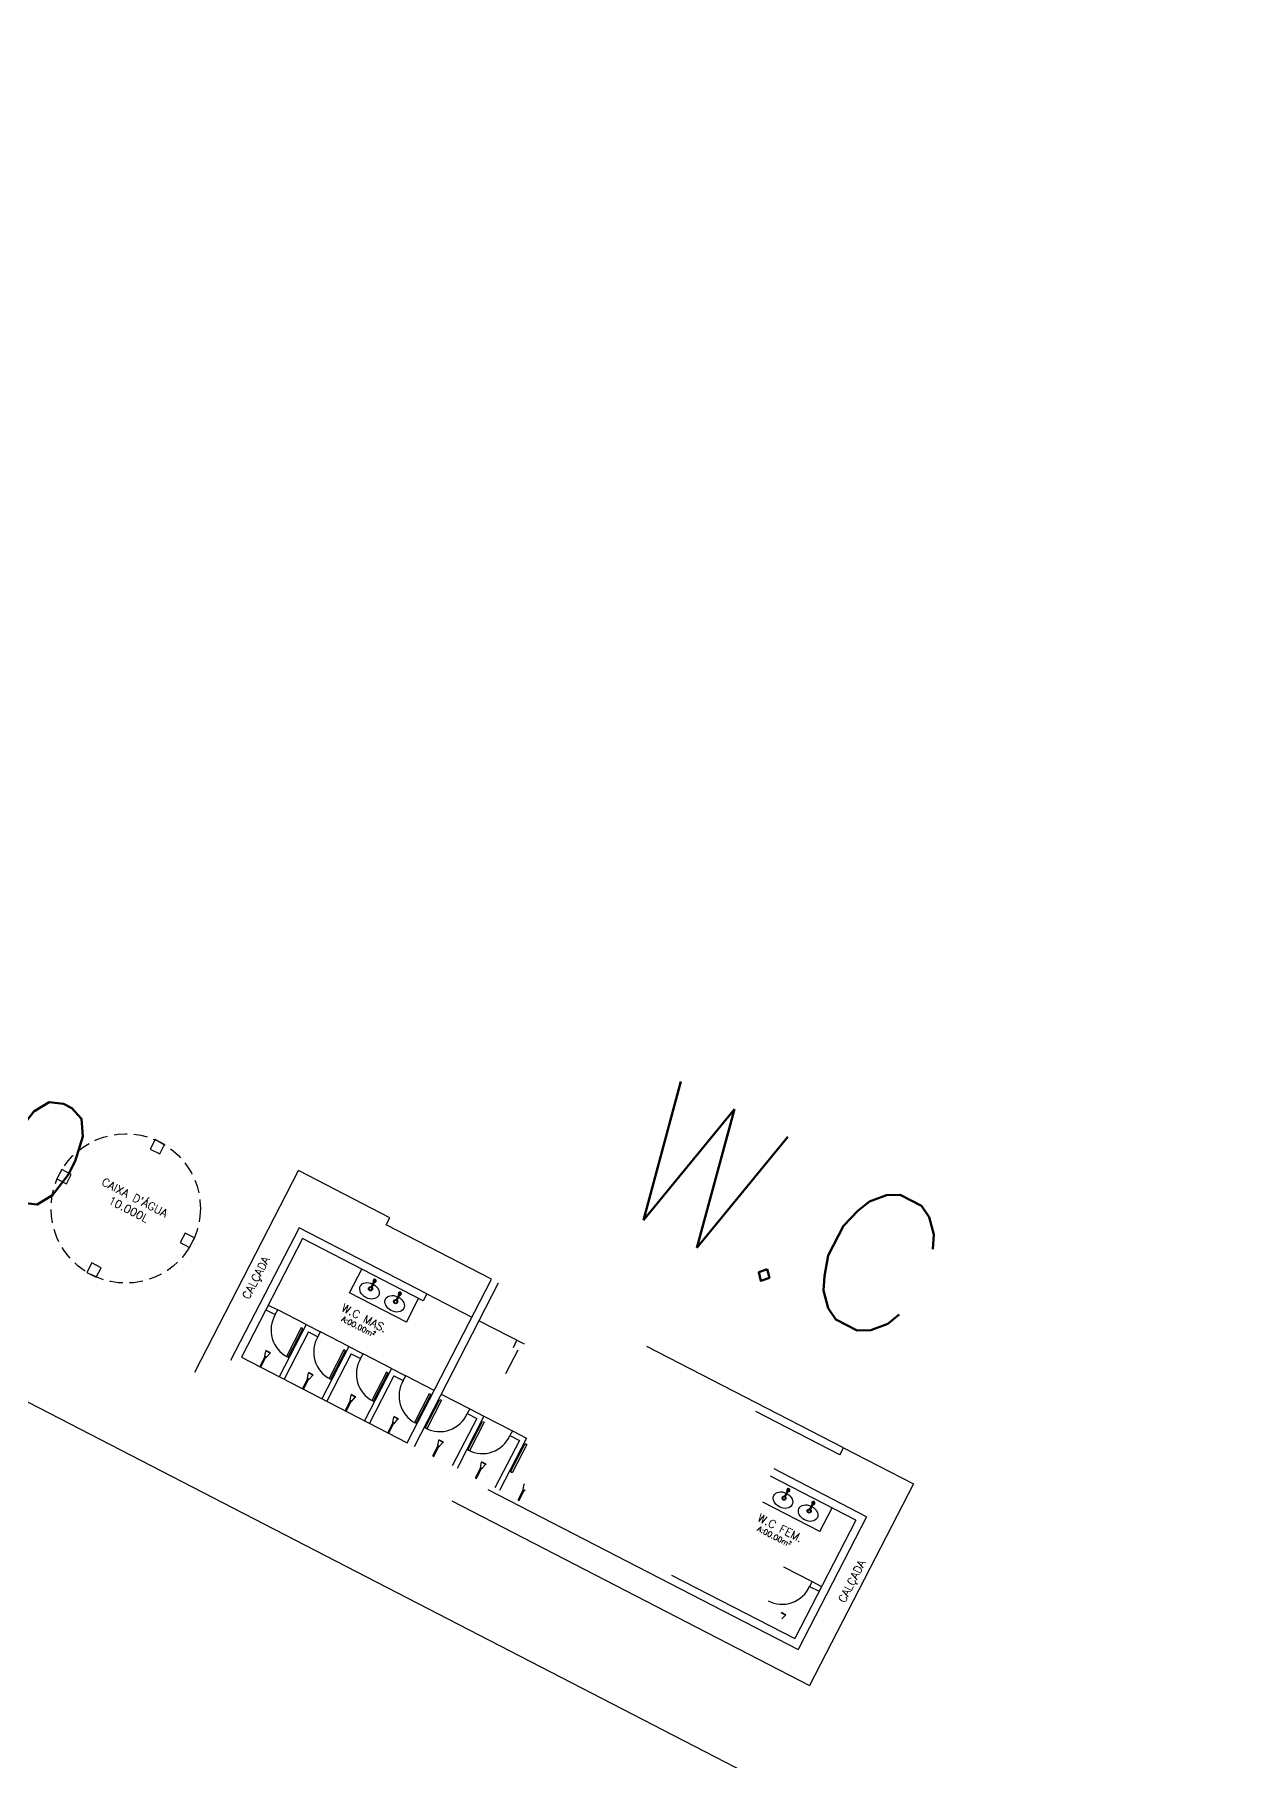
# Model space of a CAD drawing. Header units: millimetres. Extents: x 1111 to 2600, y -509 to -91.
# Drawn here: x 2444.68 to 2467.17, y -252.39 to -220.01 of the extents above; entities that cross this region are included whole.
import ezdxf

# ---------------------------------------------------------------- set-up
doc = ezdxf.new("R2010")
doc.units = ezdxf.units.MM
doc.header["$PDMODE"] = 35
doc.linetypes.add('HIDDEN', pattern=[0.375, 0.25, -0.125])
for name, color, linetype in [('ARQ-ALVENARIA', 4, 'Continuous'), ('ARQ-COTAS', 30, 'Continuous'), ('ARQ-PENA-02', 2, 'Continuous'), ('ARQ-PENA-FINA-CINZA', 8, 'Continuous'), ('ARQ-PROJ-01', 1, 'HIDDEN'), ('ARQ-PÇ-HIDROSSAN', 7, 'Continuous'), ('ARQ-TEXTO3', 3, 'Continuous'), ('TERRENO', 6, 'Continuous')]:
    doc.layers.add(name, color=color, linetype=linetype)
doc.styles.add('ROMANS', font='romans')
doc.styles.add('Romans_Anot', font='romans.shx')
doc.dimstyles.new('Escala 1-100', dxfattribs={"dimtxt": 0.2, "dimasz": 0.15, "dimexe": 0.1, "dimexo": 0.2, "dimgap": 0.15, "dimtad": 1, "dimzin": 4, "dimdsep": 46, "dimtxsty": 'Romans_Anot', "dimblk": 'OBLIQUE', "dimcen": 0.25, "dimclrd": 256, "dimclre": 256, "dimclrt": 2, "dimadec": 0, "dimazin": 0, "dimtfac": 1, "dimtix": 1, "dimtmove": 2, "dimatfit": 3, "dimfxl": 0, "dimlwd": -1, "dimlwe": -1, "dimarcsym": 0})
doc.dimstyles.new('Escala 1-1000', dxfattribs={"dimscale": 10, "dimtxt": 0.2, "dimasz": 0.15, "dimexe": 0.1, "dimexo": 0.2, "dimgap": 0.15, "dimtad": 1, "dimzin": 4, "dimdsep": 46, "dimtxsty": 'Romans_Anot', "dimblk": 'OBLIQUE', "dimcen": 0.25, "dimclrd": 256, "dimclre": 256, "dimclrt": 2, "dimadec": 0, "dimazin": 0, "dimtfac": 1, "dimtix": 1, "dimtmove": 2, "dimatfit": 3, "dimfxl": 0, "dimlwd": -1, "dimlwe": -1, "dimarcsym": 0})

# ---------------------------------------------------------------- blocks, each defined once
blk = doc.blocks.new('_Oblique')
at = {"color": 0, "linetype": 'ByBlock', "lineweight": -2}
blk.add_line((-0.5, -0.5), (0.5, 0.5), dxfattribs=at)
blk = doc.blocks.new('*D413')
at = {"layer": 'ARQ-COTAS', "transparency": 16777216}
for p, q in [((2459.061, -166.346), (2464.108, -172.063)), ((2388.48, -237.495), (2463.446, -171.313)), ((2384.095, -232.528), (2389.142, -238.245))]:
    blk.add_line(p, q, dxfattribs=at)
at = {"layer": 'DEFPOINTS', "color": 0, "transparency": 16777216}
for p in [(2457.737, -164.846), (2463.446, -171.313), (2382.771, -231.028)]:
    blk.add_point(p, dxfattribs=at)
at = {"layer": 'ARQ-COTAS', "transparency": 16777216, "xscale": 1.5, "yscale": 1.5, "zscale": 1.5}
for p, rotation in [((2463.446, -171.313), 41.43890348108829), ((2388.48, -237.495), 221.4389034810883)]:
    blk.add_blockref('_Oblique', p, dxfattribs=dict(at, rotation=rotation))
at = {"layer": 'ARQ-COTAS', "color": 2, "transparency": 16777216, "insert": (2424.309, -202.53), "char_height": 2, "attachment_point": 5, "rotation": 41.4389, "style": 'Romans_Anot'}
blk.add_mtext('100.00', dxfattribs=at)
blk = doc.blocks.new('*D418')
at = {"layer": 'ARQ-COTAS', "transparency": 16777216}
for p, q in [((2396.482, -220.873), (2485.37, -266.687)), ((2395.565, -222.651), (2396.024, -221.762)), ((2484.453, -268.465), (2484.911, -267.576))]:
    blk.add_line(p, q, dxfattribs=at)
at = {"layer": 'DEFPOINTS', "color": 0, "transparency": 16777216}
for p in [(2396.482, -220.873), (2485.37, -266.687), (2485.37, -266.687)]:
    blk.add_point(p, dxfattribs=at)
at = {"layer": 'ARQ-COTAS', "transparency": 16777216, "xscale": 1.5, "yscale": 1.5, "zscale": 1.5}
for p, rotation in [((2396.482, -220.873), 152.7326999590458), ((2485.37, -266.687), 332.7326999590458)]:
    blk.add_blockref('_Oblique', p, dxfattribs=dict(at, rotation=rotation))
at = {"layer": 'ARQ-COTAS', "color": 2, "transparency": 16777216, "insert": (2441.416, -239.219), "char_height": 2, "attachment_point": 5, "rotation": 332.7327, "style": 'Romans_Anot'}
blk.add_mtext('100.00', dxfattribs=at)
blk = doc.blocks.new('*D422')
at = {"layer": 'ARQ-COTAS', "transparency": 16777216}
for p, q in [((2457.725, -207.663), (2455.723, -211.548)), ((2493.812, -231.067), (2455.768, -211.459)), ((2495.895, -227.027), (2493.767, -231.156))]:
    blk.add_line(p, q, dxfattribs=at)
at = {"layer": 'DEFPOINTS', "color": 0, "transparency": 16777216}
for p in [(2457.816, -207.485), (2455.768, -211.459), (2495.986, -226.849)]:
    blk.add_point(p, dxfattribs=at)
at = {"layer": 'ARQ-COTAS', "transparency": 16777216, "xscale": 0.15, "yscale": 0.15, "zscale": 0.15}
for p, rotation in [((2455.768, -211.459), 152.7326999221148), ((2493.812, -231.067), 332.7326999221148)]:
    blk.add_blockref('_Oblique', p, dxfattribs=dict(at, rotation=rotation))
at = {"layer": 'ARQ-COTAS', "color": 2, "transparency": 16777216, "insert": (2474.905, -221.041), "char_height": 0.2, "attachment_point": 5, "rotation": 332.7327, "style": 'Romans_Anot'}
blk.add_mtext('42.80', dxfattribs=at)

msp = doc.modelspace()

# ---------------------------------------------------------------- linework, layer by layer
at = {"color": 8}
for p, q in [((2451.053, -243.368), (2450.998, -243.476)), ((2451.018, -243.487), (2451.073, -243.379)), ((2450.997, -243.478), (2450.996, -243.48)), ((2450.998, -243.476), (2450.997, -243.478)), ((2451.016, -243.49), (2451.017, -243.489)), ((2451.017, -243.488), (2451.018, -243.487)), ((2451.468, -243.721), (2451.467, -243.722)), ((2451.469, -243.719), (2451.468, -243.721)), ((2451.524, -243.611), (2451.469, -243.719)), ((2451.487, -243.733), (2451.488, -243.732)), ((2451.488, -243.731), (2451.489, -243.73)), ((2451.489, -243.73), (2451.545, -243.622))]:
    msp.add_line(p, q, dxfattribs=at)
for points in [[(2450.996, -243.48, 0), (2450.995, -243.481, 0), (2450.995, -243.483, 0), (2450.995, -243.485, 0), (2450.995, -243.487, 0), (2450.996, -243.489, 0), (2450.997, -243.491, 0), (2450.998, -243.492, 0), (2450.999, -243.494, 0), (2451.001, -243.495, 0), (2451.003, -243.495, 0), (2451.005, -243.496, 0), (2451.007, -243.496, 0), (2451.009, -243.496, 0), (2451.011, -243.495, 0), (2451.012, -243.494, 0), (2451.014, -243.493, 0), (2451.015, -243.492, 0), (2451.016, -243.49, 0)], [(2451.003, -243.492, 0), (2451.001, -243.491, 0), (2450.999, -243.489, 0), (2450.998, -243.488, 0), (2450.997, -243.486, 0), (2450.997, -243.484, 0), (2450.996, -243.482, 0), (2450.996, -243.48, 0), (2450.997, -243.478, 0), (2450.998, -243.476, 0)], [(2450.997, -243.478, 0), (2450.996, -243.48, 0), (2450.996, -243.481, 0), (2450.996, -243.483, 0), (2450.996, -243.485, 0), (2450.997, -243.487, 0), (2450.997, -243.489, 0), (2450.999, -243.491, 0), (2451, -243.492, 0), (2451.002, -243.493, 0), (2451.004, -243.494, 0), (2451.006, -243.494, 0), (2451.008, -243.494, 0), (2451.01, -243.494, 0), (2451.011, -243.493, 0), (2451.013, -243.492, 0), (2451.015, -243.491, 0), (2451.016, -243.49, 0), (2451.017, -243.488, 0)], [(2451.002, -243.493, 0), (2451, -243.492, 0), (2450.999, -243.491, 0), (2450.997, -243.489, 0), (2450.997, -243.487, 0), (2450.996, -243.486, 0), (2450.996, -243.484, 0), (2450.996, -243.482, 0), (2450.996, -243.48, 0)], [(2451.016, -243.49, 0), (2451.014, -243.492, 0), (2451.013, -243.493, 0), (2451.011, -243.494, 0), (2451.009, -243.494, 0), (2451.007, -243.494, 0), (2451.005, -243.494, 0), (2451.003, -243.494, 0), (2451.002, -243.493, 0)], [(2451.018, -243.487, 0), (2451.017, -243.489, 0), (2451.015, -243.49, 0), (2451.014, -243.491, 0), (2451.012, -243.492, 0), (2451.01, -243.493, 0), (2451.008, -243.493, 0), (2451.006, -243.493, 0), (2451.004, -243.492, 0), (2451.003, -243.492, 0)], [(2451.018, -243.487, 0), (2451.018, -243.487, 0)], [(2451.467, -243.722, 0), (2451.466, -243.724, 0), (2451.466, -243.726, 0), (2451.466, -243.728, 0), (2451.466, -243.73, 0), (2451.467, -243.732, 0), (2451.468, -243.734, 0), (2451.469, -243.735, 0), (2451.47, -243.736, 0), (2451.472, -243.738, 0), (2451.474, -243.738, 0), (2451.476, -243.739, 0), (2451.478, -243.739, 0), (2451.48, -243.739, 0), (2451.482, -243.738, 0), (2451.483, -243.737, 0), (2451.485, -243.736, 0), (2451.486, -243.734, 0), (2451.487, -243.733, 0)], [(2451.474, -243.734, 0), (2451.472, -243.733, 0), (2451.47, -243.732, 0), (2451.469, -243.73, 0), (2451.468, -243.729, 0), (2451.468, -243.727, 0), (2451.467, -243.725, 0), (2451.467, -243.723, 0), (2451.468, -243.721, 0), (2451.469, -243.719, 0)], [(2451.468, -243.721, 0), (2451.467, -243.722, 0), (2451.467, -243.724, 0), (2451.467, -243.726, 0), (2451.467, -243.728, 0), (2451.468, -243.73, 0), (2451.469, -243.732, 0), (2451.47, -243.733, 0), (2451.471, -243.735, 0), (2451.473, -243.736, 0), (2451.475, -243.737, 0), (2451.477, -243.737, 0), (2451.479, -243.737, 0), (2451.481, -243.737, 0), (2451.482, -243.736, 0), (2451.484, -243.735, 0), (2451.486, -243.734, 0), (2451.487, -243.733, 0), (2451.488, -243.731, 0)], [(2451.473, -243.736, 0), (2451.471, -243.735, 0), (2451.47, -243.733, 0), (2451.468, -243.732, 0), (2451.468, -243.73, 0), (2451.467, -243.728, 0), (2451.467, -243.726, 0), (2451.467, -243.724, 0), (2451.467, -243.723, 0)], [(2451.487, -243.733, 0), (2451.485, -243.734, 0), (2451.484, -243.736, 0), (2451.482, -243.736, 0), (2451.48, -243.737, 0), (2451.478, -243.737, 0), (2451.476, -243.737, 0), (2451.474, -243.736, 0), (2451.473, -243.736, 0)], [(2451.489, -243.73, 0), (2451.488, -243.731, 0), (2451.486, -243.733, 0), (2451.485, -243.734, 0), (2451.483, -243.735, 0), (2451.481, -243.735, 0), (2451.479, -243.736, 0), (2451.477, -243.736, 0), (2451.475, -243.735, 0), (2451.474, -243.734, 0)], [(2451.489, -243.73, 0), (2451.489, -243.73, 0)]]:
    msp.add_polyline3d(points, dxfattribs=at)
for centre, radius, start, end in [((2451.063, -243.374), 0.0297, 332.7327, 220.0444), ((2451.063, -243.374), 0.0286, 265.9606, 219.1253), ((2451.063, -243.374), 0.0114, 332.7327, 152.7327), ((2451.063, -243.374), 0.0297, 265.0556, 332.7327), ((2451.534, -243.616), 0.0297, 332.7327, 220.0444), ((2451.534, -243.616), 0.0286, 265.9606, 219.1253), ((2451.534, -243.616), 0.0114, 332.7327, 152.7327), ((2451.534, -243.616), 0.0297, 265.0556, 332.7327)]:
    msp.add_arc(centre, radius, start, end, dxfattribs=at)
at = {"layer": 'ARQ-ALVENARIA', "color": 8}
for p, q in [((2449.643, -242.383), (2448.36, -244.872)), ((2452.043, -243.62), (2449.643, -242.383)), ((2451.276, -242.325), (2451.344, -242.192)), ((2453.254, -243.344), (2451.276, -242.325)), ((2449.707, -242.585), (2448.562, -244.808)), ((2451.974, -243.754), (2449.707, -242.585)), ((2451.673, -246.411), (2453.254, -243.344)), ((2451.806, -246.48), (2453.387, -243.413)), ((2452.043, -243.62), (2451.974, -243.754)), ((2459.856, -246.505), (2456.167, -244.604)), ((2459.787, -246.639), (2458.209, -245.826))]:
    msp.add_line(p, q, dxfattribs=at)
at = {"layer": 'ARQ-PENA-02', "color": 8}
for p, q in [((2449.02, -243.919), (2449.198, -244.01)), ((2449.066, -243.83), (2449.244, -243.921)), ((2449.198, -244.01), (2449.244, -243.921)), ((2449.777, -244.196), (2449.273, -245.174)), ((2449.82, -244.331), (2449.362, -245.22)), ((2449.777, -244.196), (2450.044, -244.334)), ((2449.82, -244.331), (2449.998, -244.423)), ((2449.998, -244.423), (2450.044, -244.334)), ((2450.577, -244.609), (2450.044, -244.334)), ((2453.02, -244.124), (2453.865, -244.559)), ((2449.002, -244.791), (2449.023, -244.693)), ((2449.023, -244.684), (2449.019, -244.691)), ((2449.102, -244.734), (2449.019, -244.691)), ((2449.106, -244.726), (2449.023, -244.684)), ((2449.031, -244.806), (2449.099, -244.732)), ((2449.106, -244.726), (2449.102, -244.734)), ((2450.577, -244.609), (2450.073, -245.586)), ((2450.577, -244.609), (2450.844, -244.746)), ((2453.523, -245.114), (2453.752, -244.67)), ((2453.663, -244.624), (2453.731, -244.491)), ((2448.562, -244.808), (2451.673, -246.411)), ((2448.908, -244.986), (2449.003, -244.801)), ((2448.908, -244.986), (2448.927, -244.996)), ((2448.927, -244.996), (2449.022, -244.81)), ((2449.002, -244.791), (2448.998, -244.798)), ((2448.998, -244.798), (2449.028, -244.813)), ((2449.002, -244.791), (2449.031, -244.806)), ((2449.031, -244.806), (2449.028, -244.813)), ((2450.62, -244.743), (2450.162, -245.632)), ((2450.62, -244.743), (2450.798, -244.835)), ((2450.798, -244.835), (2450.844, -244.746)), ((2451.377, -245.021), (2450.844, -244.746)), ((2451.377, -245.021), (2450.873, -245.999)), ((2451.377, -245.021), (2451.644, -245.158)), ((2449.708, -245.398), (2449.803, -245.213)), ((2449.727, -245.408), (2449.822, -245.223)), ((2449.802, -245.203), (2449.798, -245.21)), ((2449.798, -245.21), (2449.828, -245.226)), ((2449.802, -245.203), (2449.823, -245.105)), ((2449.802, -245.203), (2449.831, -245.218)), ((2449.823, -245.096), (2449.819, -245.103)), ((2449.902, -245.146), (2449.819, -245.103)), ((2449.906, -245.139), (2449.823, -245.096)), ((2449.831, -245.218), (2449.828, -245.226)), ((2449.831, -245.218), (2449.899, -245.144)), ((2449.906, -245.139), (2449.902, -245.146)), ((2451.42, -245.156), (2450.962, -246.044)), ((2451.42, -245.156), (2451.598, -245.247)), ((2451.598, -245.247), (2451.644, -245.158)), ((2452.177, -245.433), (2451.644, -245.158)), ((2449.708, -245.398), (2449.727, -245.408)), ((2450.508, -245.811), (2450.603, -245.625)), ((2450.527, -245.82), (2450.622, -245.635)), ((2450.602, -245.615), (2450.598, -245.623)), ((2450.598, -245.623), (2450.628, -245.638)), ((2450.602, -245.615), (2450.623, -245.517)), ((2450.602, -245.615), (2450.631, -245.63)), ((2450.623, -245.508), (2450.619, -245.516)), ((2450.702, -245.558), (2450.619, -245.516)), ((2450.706, -245.551), (2450.623, -245.508)), ((2450.631, -245.63), (2450.628, -245.638)), ((2450.631, -245.63), (2450.699, -245.556)), ((2450.706, -245.551), (2450.702, -245.558)), ((2452.31, -245.502), (2452.844, -245.777)), ((2450.508, -245.811), (2450.527, -245.82)), ((2451.402, -246.028), (2451.398, -246.035)), ((2451.402, -246.028), (2451.423, -245.93)), ((2451.402, -246.028), (2451.431, -246.043)), ((2451.423, -245.92), (2451.419, -245.928)), ((2451.502, -245.971), (2451.419, -245.928)), ((2451.506, -245.963), (2451.423, -245.92)), ((2451.431, -246.043), (2451.499, -245.969)), ((2451.506, -245.963), (2451.502, -245.971)), ((2452.976, -245.957), (2452.517, -246.846)), ((2453.11, -245.914), (2452.606, -246.892)), ((2452.844, -245.777), (2452.798, -245.866)), ((2452.798, -245.866), (2452.976, -245.957)), ((2452.844, -245.777), (2453.11, -245.914)), ((2453.11, -245.914), (2453.644, -246.189)), ((2451.308, -246.223), (2451.403, -246.038)), ((2451.308, -246.223), (2451.327, -246.233)), ((2451.327, -246.233), (2451.422, -246.047)), ((2451.398, -246.035), (2451.428, -246.05)), ((2451.431, -246.043), (2451.428, -246.05)), ((2452.268, -246.356), (2452.264, -246.363)), ((2452.351, -246.399), (2452.268, -246.356)), ((2453.91, -246.327), (2453.406, -247.304)), ((2453.644, -246.189), (2453.598, -246.278)), ((2453.598, -246.278), (2453.776, -246.37)), ((2453.644, -246.189), (2453.91, -246.327)), ((2452.152, -246.658), (2452.248, -246.473)), ((2452.152, -246.658), (2452.171, -246.668)), ((2452.171, -246.668), (2452.267, -246.483)), ((2452.246, -246.463), (2452.242, -246.47)), ((2452.242, -246.47), (2452.272, -246.485)), ((2452.246, -246.463), (2452.268, -246.365)), ((2452.246, -246.463), (2452.276, -246.478)), ((2452.347, -246.406), (2452.264, -246.363)), ((2452.276, -246.478), (2452.272, -246.485)), ((2452.276, -246.478), (2452.343, -246.404)), ((2452.351, -246.399), (2452.347, -246.406)), ((2453.776, -246.37), (2453.317, -247.259)), ((2459.787, -246.639), (2459.856, -246.505)), ((2452.952, -247.07), (2453.048, -246.885)), ((2452.971, -247.08), (2453.067, -246.895)), ((2453.046, -246.875), (2453.042, -246.882)), ((2453.042, -246.882), (2453.072, -246.898)), ((2453.046, -246.875), (2453.068, -246.777)), ((2453.046, -246.875), (2453.076, -246.89)), ((2453.068, -246.768), (2453.064, -246.775)), ((2453.147, -246.818), (2453.064, -246.775)), ((2453.151, -246.811), (2453.068, -246.768)), ((2453.076, -246.89), (2453.072, -246.898)), ((2453.076, -246.89), (2453.143, -246.816)), ((2453.151, -246.811), (2453.147, -246.818)), ((2460.287, -247.797), (2458.554, -246.903)), ((2452.952, -247.07), (2452.971, -247.08)), ((2453.182, -247.285), (2459.004, -250.285)), ((2453.752, -247.483), (2453.848, -247.298)), ((2453.771, -247.492), (2453.867, -247.307)), ((2453.846, -247.287), (2453.842, -247.295)), ((2453.842, -247.295), (2453.872, -247.31)), ((2453.846, -247.287), (2453.867, -247.19)), ((2453.846, -247.287), (2453.876, -247.303)), ((2453.868, -247.18), (2453.864, -247.188)), ((2453.876, -247.303), (2453.872, -247.31)), ((2460.085, -247.861), (2458.485, -247.037)), ((2458.809, -247.293), (2458.753, -247.401)), ((2458.773, -247.411), (2458.829, -247.303)), ((2452.509, -247.5), (2459.22, -250.959)), ((2453.752, -247.483), (2453.771, -247.492)), ((2459.411, -248.077), (2458.345, -247.527)), ((2458.753, -247.401), (2458.752, -247.402)), ((2458.752, -247.403), (2458.752, -247.404)), ((2458.772, -247.414), (2458.772, -247.413)), ((2458.773, -247.413), (2458.773, -247.411)), ((2459.224, -247.644), (2459.223, -247.645)), ((2459.223, -247.646), (2459.223, -247.647)), ((2459.28, -247.536), (2459.224, -247.644)), ((2459.244, -247.654), (2459.3, -247.546)), ((2459.411, -248.077), (2459.64, -247.632)), ((2460.085, -247.861), (2458.94, -250.083)), ((2460.287, -247.797), (2459.004, -250.285)), ((2459.243, -247.657), (2459.243, -247.656)), ((2459.244, -247.655), (2459.244, -247.654)), ((2456.628, -248.892), (2458.94, -250.083)), ((2458.732, -248.739), (2459.266, -249.014)), ((2459.266, -249.014), (2459.22, -249.103)), ((2459.22, -249.103), (2459.398, -249.195)), ((2459.266, -249.014), (2459.444, -249.106)), ((2458.773, -249.636), (2458.69, -249.593)), ((2458.769, -249.643), (2458.686, -249.6)), ((2458.698, -249.715), (2458.765, -249.641)), ((2458.773, -249.636), (2458.769, -249.643))]:
    msp.add_line(p, q, dxfattribs=at)
for points in [[(2449.713, -244.276), (2449.682, -244.26), (2449.407, -244.793), (2449.438, -244.809)], [(2450.513, -244.688), (2450.482, -244.672), (2450.207, -245.206), (2450.238, -245.222)], [(2451.313, -245.101), (2451.282, -245.085), (2451.007, -245.618), (2451.038, -245.634)], [(2452.113, -245.513), (2452.082, -245.497), (2451.807, -246.03), (2451.838, -246.046)], [(2452.282, -245.6), (2452.313, -245.616), (2452.038, -246.149), (2452.007, -246.133)], [(2453.082, -246.012), (2453.113, -246.028), (2452.838, -246.562), (2452.807, -246.546)], [(2453.882, -246.425), (2453.913, -246.441), (2453.638, -246.974), (2453.607, -246.958)]]:
    msp.add_lwpolyline(points, close=True, dxfattribs=at)
for points in [[(2458.752, -247.404, 0), (2458.751, -247.406, 0), (2458.75, -247.408, 0), (2458.75, -247.41, 0), (2458.751, -247.412, 0), (2458.751, -247.413, 0), (2458.752, -247.415, 0), (2458.753, -247.417, 0), (2458.755, -247.418, 0), (2458.756, -247.419, 0), (2458.758, -247.42, 0), (2458.76, -247.42, 0), (2458.762, -247.42, 0), (2458.764, -247.42, 0), (2458.766, -247.42, 0), (2458.768, -247.419, 0), (2458.769, -247.417, 0), (2458.771, -247.416, 0), (2458.772, -247.414, 0)], [(2458.752, -247.402, 0), (2458.752, -247.404, 0), (2458.751, -247.406, 0), (2458.751, -247.408, 0), (2458.751, -247.41, 0), (2458.752, -247.412, 0), (2458.753, -247.413, 0), (2458.754, -247.415, 0), (2458.756, -247.416, 0), (2458.757, -247.417, 0), (2458.759, -247.418, 0), (2458.761, -247.419, 0), (2458.763, -247.419, 0), (2458.765, -247.418, 0), (2458.767, -247.418, 0), (2458.769, -247.417, 0), (2458.77, -247.416, 0), (2458.772, -247.414, 0), (2458.773, -247.413, 0)], [(2458.757, -247.417, 0), (2458.756, -247.416, 0), (2458.754, -247.415, 0), (2458.753, -247.414, 0), (2458.752, -247.412, 0), (2458.751, -247.41, 0), (2458.751, -247.408, 0), (2458.751, -247.406, 0), (2458.752, -247.404, 0)], [(2458.758, -247.416, 0), (2458.756, -247.415, 0), (2458.755, -247.414, 0), (2458.754, -247.412, 0), (2458.753, -247.41, 0), (2458.752, -247.408, 0), (2458.752, -247.406, 0), (2458.752, -247.405, 0), (2458.752, -247.403, 0), (2458.753, -247.401, 0)], [(2458.771, -247.415, 0), (2458.77, -247.416, 0), (2458.768, -247.417, 0), (2458.766, -247.418, 0), (2458.765, -247.419, 0), (2458.763, -247.419, 0), (2458.761, -247.419, 0), (2458.759, -247.418, 0), (2458.757, -247.417, 0)], [(2458.773, -247.411, 0), (2458.772, -247.413, 0), (2458.771, -247.414, 0), (2458.769, -247.416, 0), (2458.768, -247.416, 0), (2458.766, -247.417, 0), (2458.764, -247.417, 0), (2458.762, -247.417, 0), (2458.76, -247.417, 0), (2458.758, -247.416, 0)], [(2458.773, -247.411, 0), (2458.773, -247.411, 0)], [(2459.223, -247.647, 0), (2459.222, -247.648, 0), (2459.221, -247.65, 0), (2459.221, -247.652, 0), (2459.222, -247.654, 0), (2459.222, -247.656, 0), (2459.223, -247.658, 0), (2459.224, -247.66, 0), (2459.226, -247.661, 0), (2459.227, -247.662, 0), (2459.229, -247.663, 0), (2459.231, -247.663, 0), (2459.233, -247.663, 0), (2459.235, -247.663, 0), (2459.237, -247.662, 0), (2459.239, -247.661, 0), (2459.24, -247.66, 0), (2459.242, -247.659, 0), (2459.243, -247.657, 0)], [(2459.223, -247.645, 0), (2459.223, -247.647, 0), (2459.222, -247.649, 0), (2459.222, -247.651, 0), (2459.222, -247.653, 0), (2459.223, -247.654, 0), (2459.224, -247.656, 0), (2459.225, -247.658, 0), (2459.227, -247.659, 0), (2459.228, -247.66, 0), (2459.23, -247.661, 0), (2459.232, -247.661, 0), (2459.234, -247.661, 0), (2459.236, -247.661, 0), (2459.238, -247.661, 0), (2459.24, -247.66, 0), (2459.241, -247.658, 0), (2459.243, -247.657, 0), (2459.244, -247.655, 0)], [(2459.228, -247.66, 0), (2459.227, -247.659, 0), (2459.225, -247.658, 0), (2459.224, -247.656, 0), (2459.223, -247.655, 0), (2459.222, -247.653, 0), (2459.222, -247.651, 0), (2459.222, -247.649, 0), (2459.223, -247.647, 0)], [(2459.229, -247.659, 0), (2459.227, -247.658, 0), (2459.226, -247.656, 0), (2459.225, -247.655, 0), (2459.224, -247.653, 0), (2459.223, -247.651, 0), (2459.223, -247.649, 0), (2459.223, -247.647, 0), (2459.223, -247.645, 0), (2459.224, -247.644, 0)], [(2459.242, -247.657, 0), (2459.241, -247.659, 0), (2459.239, -247.66, 0), (2459.237, -247.661, 0), (2459.236, -247.661, 0), (2459.234, -247.661, 0), (2459.232, -247.661, 0), (2459.23, -247.661, 0), (2459.228, -247.66, 0)], [(2459.244, -247.654, 0), (2459.243, -247.656, 0), (2459.242, -247.657, 0), (2459.24, -247.658, 0), (2459.239, -247.659, 0), (2459.237, -247.66, 0), (2459.235, -247.66, 0), (2459.233, -247.66, 0), (2459.231, -247.66, 0), (2459.229, -247.659, 0)], [(2459.244, -247.654, 0), (2459.244, -247.654, 0)]]:
    msp.add_polyline3d(points, dxfattribs=at)
for centre, radius in [((2458.74, -247.45), 0.0384), ((2458.74, -247.45), 0.0274), ((2459.211, -247.692), 0.0384), ((2459.211, -247.692), 0.0274)]:
    msp.add_circle(centre, radius, dxfattribs=at)
for centre, radius, start, end in [((2449.684, -244.299), 0.566, 149.2911, 242.7327), ((2450.484, -244.712), 0.566, 149.2911, 242.7327), ((2451.284, -245.124), 0.566, 149.2911, 242.7327), ((2452.084, -245.536), 0.566, 149.2911, 242.7327), ((2452.28, -245.637), 0.566, 242.7327, 336.1743), ((2453.08, -246.049), 0.566, 242.7327, 336.1743), ((2458.819, -247.298), 0.0297, 332.7327, 220.0444), ((2458.819, -247.298), 0.0286, 265.9606, 219.1253), ((2458.819, -247.298), 0.0114, 332.7327, 152.7327), ((2458.819, -247.298), 0.0297, 265.0556, 332.7327), ((2459.29, -247.541), 0.0297, 332.7327, 220.0444), ((2459.29, -247.541), 0.0286, 265.9606, 219.1253), ((2459.29, -247.541), 0.0114, 332.7327, 152.7327), ((2459.29, -247.541), 0.0297, 265.0556, 332.7327), ((2458.702, -248.874), 0.566, 242.7327, 336.1743)]:
    msp.add_arc(centre, radius, start, end, dxfattribs=at)
at = {"layer": 'ARQ-PENA-02', "color": 8, "extrusion": (0, 0, -1)}
for centre in [(2458.72, -247.487), (2459.191, -247.73)]:
    msp.add_ellipse(centre, major_axis=(0.171, -0.088), ratio=0.742857, start_param=4.775358, end_param=10.940424, dxfattribs=at)
at = {"layer": 'ARQ-PENA-FINA-CINZA', "color": 8}
for p, q in [((2447.686, -245.087), (2449.633, -241.31)), ((2451.344, -242.192), (2449.633, -241.31)), ((2452.043, -243.62), (2452.887, -244.055)), ((2449.777, -244.196), (2449.244, -243.921)), ((2459.856, -246.505), (2461.167, -247.181)), ((2461.167, -247.181), (2459.22, -250.959))]:
    msp.add_line(p, q, dxfattribs=at)
at = {"layer": 'ARQ-PROJ-01', "color": 8}
for points in [[(2446.853, -240.907), (2447.031, -240.998), (2447.123, -240.82), (2446.945, -240.729)], [(2445.102, -241.467), (2445.28, -241.558), (2445.372, -241.38), (2445.194, -241.289)], [(2447.413, -242.658), (2447.591, -242.749), (2447.683, -242.572), (2447.505, -242.48)], [(2445.662, -243.218), (2445.84, -243.309), (2445.932, -243.132), (2445.754, -243.04)]]:
    msp.add_lwpolyline(points, close=True, dxfattribs=at)
msp.add_circle((2446.393, -242.019), 1.4, dxfattribs=at)
at = {"layer": 'ARQ-PÇ-HIDROSSAN', "color": 8}
for p, q in [((2450.589, -243.602), (2450.818, -243.158)), ((2451.656, -244.152), (2450.589, -243.602)), ((2451.656, -244.152), (2451.885, -243.708))]:
    msp.add_line(p, q, dxfattribs=at)
at = {"layer": 'ARQ-PÇ-HIDROSSAN', "color": 8, "ltscale": 0.03}
for centre, radius in [((2450.984, -243.525), 0.0384), ((2450.984, -243.525), 0.0274), ((2451.455, -243.768), 0.0384), ((2451.455, -243.768), 0.0274)]:
    msp.add_circle(centre, radius, dxfattribs=at)
at = {"layer": 'ARQ-PÇ-HIDROSSAN', "color": 8, "ltscale": 0.03, "extrusion": (0, 0, -1)}
for centre in [(2450.965, -243.563), (2451.436, -243.806)]:
    msp.add_ellipse(centre, major_axis=(0.171, -0.088), ratio=0.742857, start_param=4.775358, end_param=10.940424, dxfattribs=at)
at = {"layer": 'TERRENO'}
msp.add_line((2396.482, -220.873), (2485.37, -266.687), dxfattribs=at)

# ---------------------------------------------------------------- texts
at = {"layer": 'ARQ-PENA-02', "color": 8, "style": 'ROMANS'}
for s, insert, char_height, width, attachment_point, rotation in [('\\pi-0.04474;A:00.00m²', (2450.514, -244.054), 0.1, 0.65338, 1, 332.7327), ('W.C FEM.', (2458.668, -248.009), 0.15, 1.12177, 5, 332.7327), ('\\pi-0.04474;A:00.00m²', (2458.314, -247.988), 0.1, 0.65338, 1, 332.7327), ('CALÇADA', (2460.03, -249.017), 0.15, 1.12177, 5, 62.7327)]:
    msp.add_mtext(s, dxfattribs=dict(at, insert=insert, char_height=char_height, width=width, attachment_point=attachment_point, rotation=rotation))
at = {"layer": 'ARQ-TEXTO3', "insert": (2458.76, -242.13), "char_height": 2.6325, "width": 6.5449, "attachment_point": 5, "rotation": 332.7327, "style": 'ROMANS'}
msp.add_mtext('W.C', dxfattribs=at)
at = {"layer": 'ARQ-TEXTO3', "color": 8, "char_height": 0.15, "attachment_point": 5, "style": 'ROMANS'}
for s, insert, width, rotation in [("CAIXA D'ÁGUA\\P10.000L", (2446.504, -241.926), 1.94476, 332.7327), ('CALÇADA', (2448.853, -243.329), 1.12177, 62.7327), ('W.C MAS.', (2450.868, -244.075), 1.12177, 332.7327)]:
    msp.add_mtext(s, dxfattribs=dict(at, insert=insert, width=width, rotation=rotation))

# ---------------------------------------------------------------- dimensions: what is measured, and where the dimension line sits
at = {"layer": 'ARQ-COTAS'}
dim = msp.add_aligned_dim(p1=(2382.771, -231.028), p2=(2457.737, -164.846), distance=-8.626, dimstyle='Escala 1-1000', dxfattribs=at)
dim.commit()
dim.dimension.update_dxf_attribs({"geometry": '*D413', "text_midpoint": (2424.309, -202.53)})
dim = msp.add_linear_dim(base=(2455.768, -211.459), p1=(2495.986, -226.849), p2=(2457.816, -207.485), angle=152.7327, dimstyle='Escala 1-100', dxfattribs=at)
dim.commit()
dim.dimension.update_dxf_attribs({"geometry": '*D422', "text_midpoint": (2474.905, -221.041)})
dim = msp.add_linear_dim(base=(2485.37, -266.687), p1=(2396.482, -220.873), p2=(2485.37, -266.687), angle=332.7327, dimstyle='Escala 1-1000', dxfattribs=at)
dim.commit()
dim.dimension.update_dxf_attribs({"geometry": '*D418', "text_midpoint": (2441.416, -239.219), "dimtype": 161})

doc.saveas('drawing.dxf')
